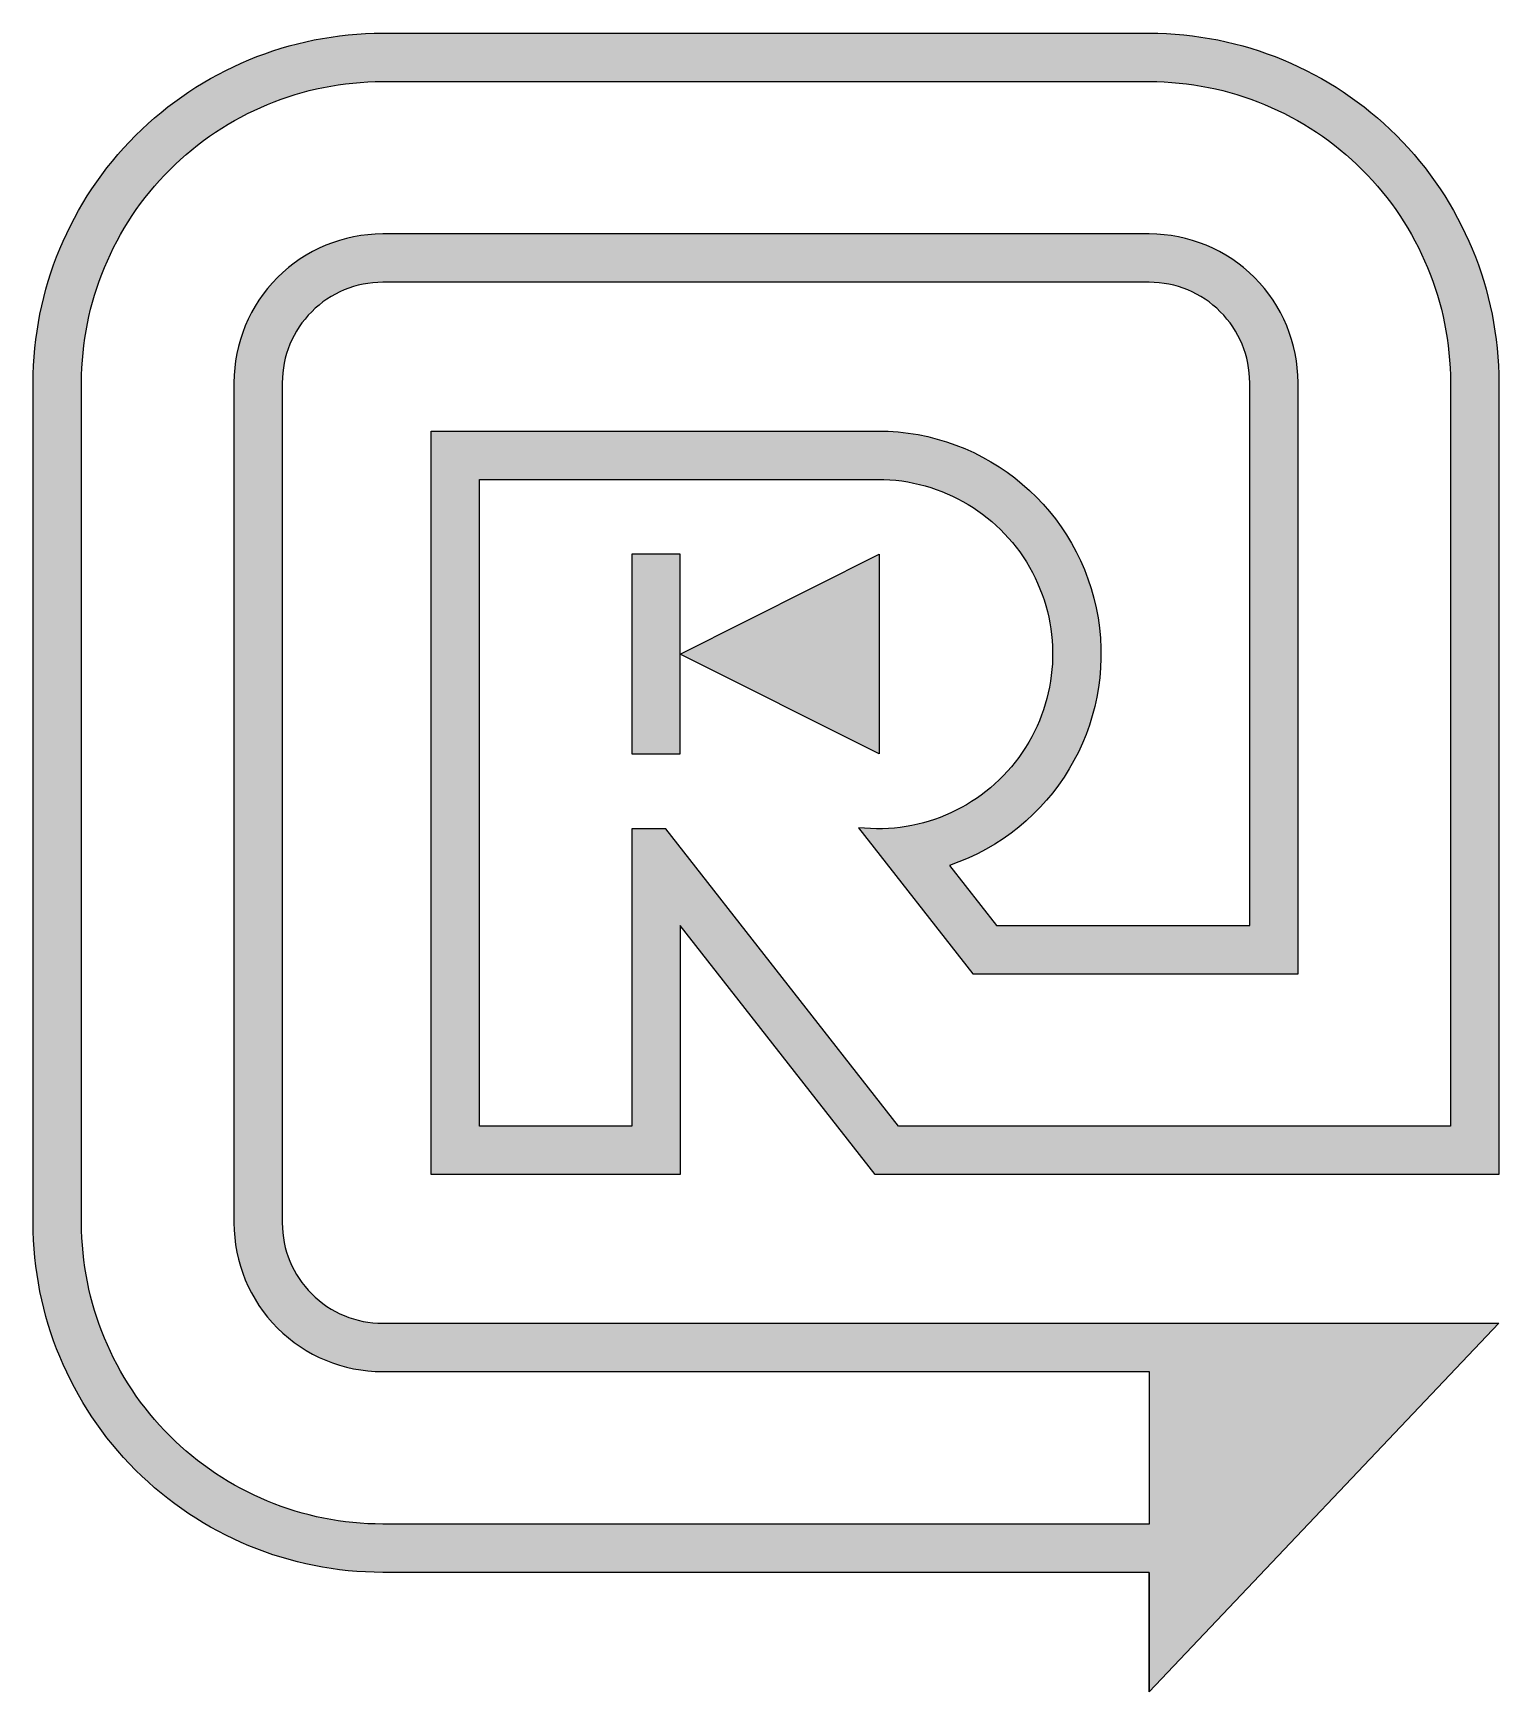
# Model space of a CAD drawing. Header units: millimetres. Extents: x 2963 to 3529, y 1318 to 1533.
# Drawn here: x 3161.17 to 3180.88, y 1420.94 to 1443.25 of the extents above; entities that cross this region are included whole.
import ezdxf

# ---------------------------------------------------------------- set-up
doc = ezdxf.new("R2010")
doc.units = ezdxf.units.MM
doc.layers.get('0').update_dxf_attribs({"color": 255})
for name, color, linetype in [('textbound', 255, 'Continuous'), ('textboundcntr', 7, 'Continuous'), ('texthatch', 7, 'Continuous')]:
    doc.layers.add(name, color=color, linetype=linetype)

msp = doc.modelspace()

# ---------------------------------------------------------------- hatches: boundary and pattern name
at = {"layer": 'texthatch'}
h = msp.add_hatch(color=256, dxfattribs=at)
h.dxf.hatch_style = 1
h.paths.add_polyline_path([(3164.521, 1438.545, -0.414214), (3165.871, 1439.895), (3176.181, 1439.895, -0.414214), (3177.531, 1438.545), (3177.531, 1431.245), (3174.125, 1431.245), (3173.492, 1432.053, 0.848947), (3172.531, 1437.895), (3166.521, 1437.895), (3166.521, 1427.895), (3169.871, 1427.895), (3169.871, 1431.245), (3172.493, 1427.895), (3175.531, 1427.895), (3180.881, 1427.895), (3180.881, 1438.545, 0.414214), (3176.181, 1443.245), (3165.871, 1443.245, 0.414214), (3161.171, 1438.545), (3161.171, 1427.245, 0.414214), (3165.871, 1422.545), (3176.181, 1422.545), (3176.181, 1420.939), (3180.881, 1425.895), (3176.181, 1425.895), (3165.871, 1425.895, -0.414214), (3164.521, 1427.245)])
h.paths.add_polyline_path([(3161.821, 1438.545, -0.414214), (3165.871, 1442.595), (3176.181, 1442.595, -0.414214), (3180.231, 1438.545), (3180.231, 1428.545), (3174.881, 1428.545), (3172.809, 1428.545), (3169.679, 1432.545), (3169.221, 1432.545), (3169.221, 1428.545), (3167.171, 1428.545), (3167.171, 1437.245), (3172.531, 1437.245, -1.057223), (3172.27, 1432.56), (3173.808, 1430.595), (3178.181, 1430.595), (3178.181, 1438.545, 0.414214), (3176.181, 1440.545), (3165.871, 1440.545, 0.414214), (3163.871, 1438.545), (3163.871, 1427.245, 0.414214), (3165.871, 1425.245), (3176.181, 1425.245), (3176.181, 1423.195), (3165.871, 1423.195, -0.414214), (3161.821, 1427.245)], flags=16)
h.paths.add_polyline_path([(3169.221, 1436.237), (3169.871, 1436.237), (3169.871, 1434.895), (3172.548, 1436.237), (3172.548, 1433.554), (3169.871, 1434.895), (3169.871, 1433.554), (3169.221, 1433.554)], flags=0)
h.paths.add_polyline_path([(3171.322, 1434.895), (3171.898, 1435.184), (3171.898, 1434.606)], flags=0)
h = msp.add_hatch(color=256, dxfattribs=at)
h.dxf.hatch_style = 1
h.paths.add_polyline_path([(3172.548, 1433.554), (3172.548, 1436.237), (3169.871, 1434.895)])
h.paths.add_polyline_path([(3169.221, 1433.554), (3169.871, 1433.554), (3169.871, 1436.237), (3169.221, 1436.237)])

# ---------------------------------------------------------------- linework, layer by layer
at = {"color": 7, "true_color": 0xffffff}
for points in [[(3176.181, 1425.895), (3180.881, 1425.895), (3176.181, 1420.939), (3176.181, 1422.545), (3165.871, 1422.545, -0.414214), (3161.171, 1427.245), (3161.171, 1438.545, -0.414214), (3165.871, 1443.245), (3176.181, 1443.245, -0.414214), (3180.881, 1438.545), (3180.881, 1427.895), (3175.531, 1427.895), (3172.493, 1427.895), (3169.871, 1431.245), (3169.871, 1427.895), (3166.521, 1427.895), (3166.521, 1437.895), (3172.531, 1437.895, -0.848947), (3173.492, 1432.053), (3174.125, 1431.245), (3177.531, 1431.245), (3177.531, 1438.545, 0.414214), (3176.181, 1439.895), (3165.871, 1439.895, 0.414214), (3164.521, 1438.545), (3164.521, 1427.245, 0.414214), (3165.871, 1425.895)], [(3173.808, 1430.595), (3178.181, 1430.595), (3178.181, 1438.545, 0.414214), (3176.181, 1440.545), (3165.871, 1440.545, 0.414214), (3163.871, 1438.545), (3163.871, 1427.245, 0.414214), (3165.871, 1425.245), (3176.181, 1425.245), (3176.181, 1423.195), (3165.871, 1423.195, -0.414214), (3161.821, 1427.245), (3161.821, 1438.545, -0.414214), (3165.871, 1442.595), (3176.181, 1442.595, -0.414214), (3180.231, 1438.545), (3180.231, 1428.545), (3174.881, 1428.545), (3172.809, 1428.545), (3169.679, 1432.545), (3169.221, 1432.545), (3169.221, 1428.545), (3167.171, 1428.545), (3167.171, 1437.245), (3172.531, 1437.245, -1.057223), (3172.27, 1432.56)]]:
    msp.add_lwpolyline(points, format="xyb", close=True, dxfattribs=at)
for points in [[(3169.221, 1436.237), (3169.221, 1433.554), (3169.871, 1433.554), (3169.871, 1436.237), (3169.221, 1436.237)], [(3176.181, 1422.542), (3176.181, 1420.939)]]:
    msp.add_lwpolyline(points, dxfattribs=at)
msp.add_lwpolyline([(3172.548, 1436.237), (3172.548, 1433.554), (3169.871, 1434.895)], close=True, dxfattribs=at)
at = {"layer": 'textbound'}
for points in [[(3176.181, 1425.895), (3180.881, 1425.895), (3176.181, 1420.939), (3176.181, 1422.545), (3165.871, 1422.545, -0.414214), (3161.171, 1427.245), (3161.171, 1438.545, -0.414214), (3165.871, 1443.245), (3176.181, 1443.245, -0.414214), (3180.881, 1438.545), (3180.881, 1427.895), (3175.531, 1427.895), (3172.493, 1427.895), (3169.871, 1431.245), (3169.871, 1427.895), (3166.521, 1427.895), (3166.521, 1437.895), (3172.531, 1437.895, -0.848947), (3173.492, 1432.053), (3174.125, 1431.245), (3177.531, 1431.245), (3177.531, 1438.545, 0.414214), (3176.181, 1439.895), (3165.871, 1439.895, 0.414214), (3164.521, 1438.545), (3164.521, 1427.245, 0.414214), (3165.871, 1425.895)], [(3173.808, 1430.595), (3178.181, 1430.595), (3178.181, 1438.545, 0.414214), (3176.181, 1440.545), (3165.871, 1440.545, 0.414214), (3163.871, 1438.545), (3163.871, 1427.245, 0.414214), (3165.871, 1425.245), (3176.181, 1425.245), (3176.181, 1423.195), (3165.871, 1423.195, -0.414214), (3161.821, 1427.245), (3161.821, 1438.545, -0.414214), (3165.871, 1442.595), (3176.181, 1442.595, -0.414214), (3180.231, 1438.545), (3180.231, 1428.545), (3174.881, 1428.545), (3172.809, 1428.545), (3169.679, 1432.545), (3169.221, 1432.545), (3169.221, 1428.545), (3167.171, 1428.545), (3167.171, 1437.245), (3172.531, 1437.245, -1.057223), (3172.27, 1432.56)]]:
    msp.add_lwpolyline(points, format="xyb", close=True, dxfattribs=at)
at = {"layer": 'textboundcntr'}
for points in [[(3169.221, 1436.237), (3169.221, 1433.554), (3169.871, 1433.554), (3169.871, 1436.237), (3169.221, 1436.237)], [(3176.181, 1422.542), (3176.181, 1420.939)]]:
    msp.add_lwpolyline(points, dxfattribs=at)
msp.add_lwpolyline([(3172.548, 1436.237), (3172.548, 1433.554), (3169.871, 1434.895)], close=True, dxfattribs=at)

doc.saveas('drawing.dxf')
